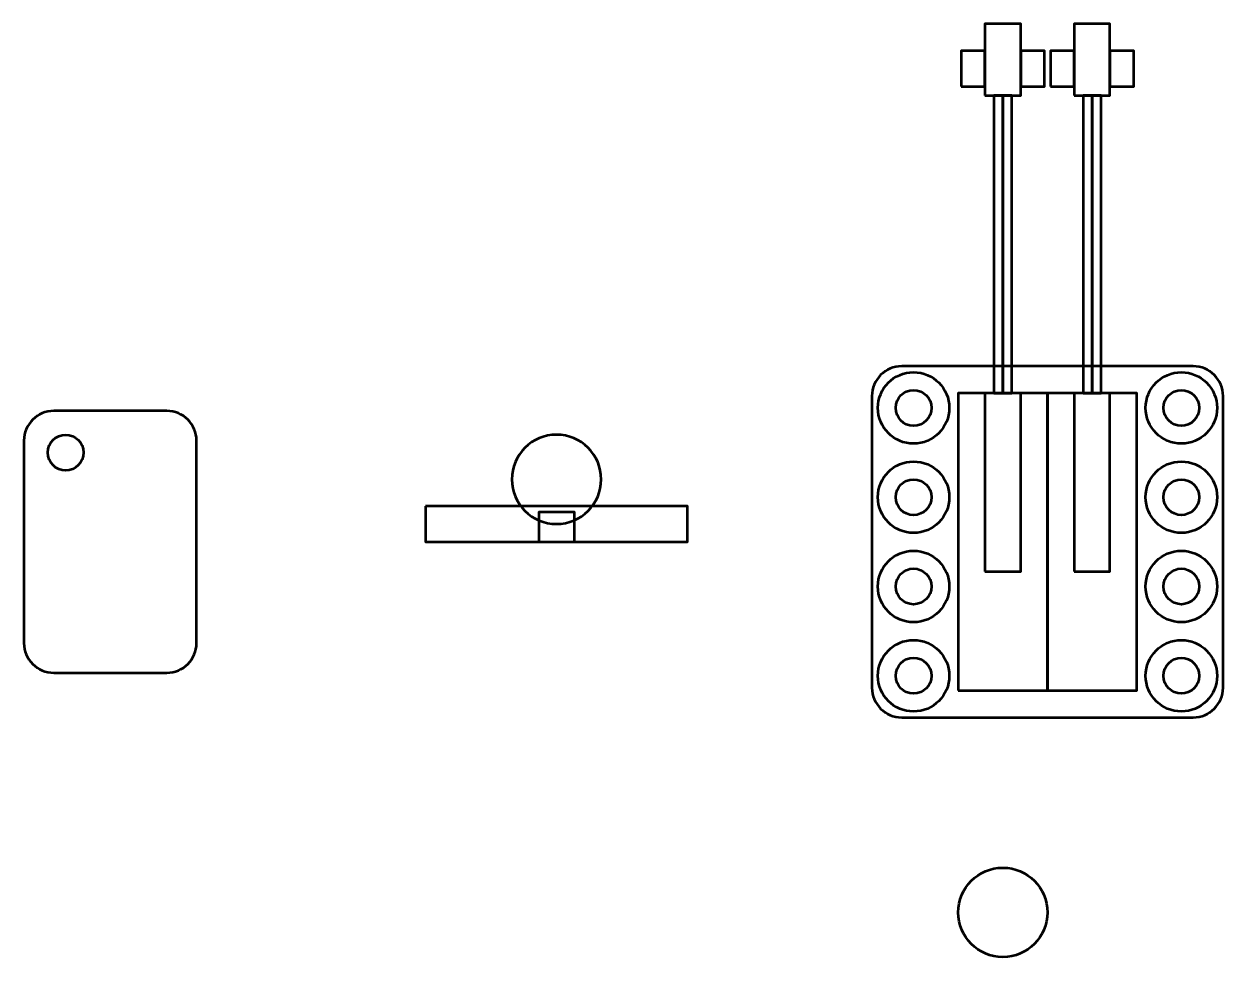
# Model space of a CAD drawing. Header units: centimetres. Extents: x -32.7 to 32.7, y -29.5 to 43.7.
# Drawn here: x -11.95 to 8.2, y -29.48 to -13.8 of the extents above; entities that cross this region are included whole.
import ezdxf

# ---------------------------------------------------------------- set-up
doc = ezdxf.new("R2010")
doc.units = ezdxf.units.CM
doc.header["$MEASUREMENT"] = 0
doc.layers.add('Layer 1', color=7, linetype='Continuous')

msp = doc.modelspace()

# ---------------------------------------------------------------- linework, layer by layer
at = {"layer": 'Layer 1', "color": 4, "lineweight": 53}
for points in [[(4.2, -15), (4.8, -15), (4.8, -13.8), (4.2, -13.8), (4.2, -15)], [(5.7, -15), (6.3, -15), (6.3, -13.8), (5.7, -13.8), (5.7, -15)], [(3.8, -14.85), (4.2, -14.85), (4.2, -14.25), (3.8, -14.25), (3.8, -14.85)], [(4.8, -14.85), (5.2, -14.85), (5.2, -14.25), (4.8, -14.25), (4.8, -14.85)], [(5.3, -14.85), (5.7, -14.85), (5.7, -14.25), (5.3, -14.25), (5.3, -14.85)], [(6.3, -14.85), (6.7, -14.85), (6.7, -14.25), (6.3, -14.25), (6.3, -14.85)], [(4.35, -20), (4.5, -20), (4.5, -15), (4.35, -15), (4.35, -20)], [(4.5, -20), (4.65, -20), (4.65, -15), (4.5, -15), (4.5, -20)], [(5.85, -20), (6, -20), (6, -15), (5.85, -15), (5.85, -20)], [(6, -20), (6.15, -20), (6.15, -15), (6, -15), (6, -20)], [(3.75, -25), (5.25, -25), (5.25, -20), (3.75, -20), (3.75, -25)], [(4.2, -23), (4.8, -23), (4.8, -20), (4.2, -20), (4.2, -23)], [(5.25, -25), (6.75, -25), (6.75, -20), (5.25, -20), (5.25, -25)], [(5.7, -23), (6.3, -23), (6.3, -20), (5.7, -20), (5.7, -23)]]:
    msp.add_lwpolyline(points, close=True, dxfattribs=at)
at = {"layer": 'Layer 1', "lineweight": 53}
for centre, major_axis in [((3.00001, -20.25001), (0, 0.60001)), ((7.50001, -20.25001), (0, 0.60001)), ((3.00001, -20.25001), (0, 0.30001)), ((7.50001, -20.25001), (0, 0.30001)), ((-11.24999, -21.00001), (0, 0.30001)), ((3.00001, -21.75001), (0, 0.60001)), ((7.50001, -21.75001), (0, 0.60001)), ((3.00001, -21.75001), (0, 0.30001)), ((7.50001, -21.75001), (0, 0.30001)), ((3.00001, -23.25001), (0, 0.60001)), ((7.50001, -23.25001), (0, 0.60001)), ((3.00001, -23.25001), (0, 0.30001)), ((7.50001, -23.25001), (0, 0.30001)), ((3.00001, -24.75001), (0, 0.60001)), ((7.50001, -24.75001), (0, 0.60001)), ((3.00001, -24.75001), (0, 0.30001)), ((7.50001, -24.75001), (0, 0.30001))]:
    msp.add_ellipse(centre, major_axis=major_axis, ratio=1, dxfattribs=at)
at = {"layer": 'Layer 1', "color": 4, "lineweight": 53}
msp.add_ellipse((4.5, -28.725), major_axis=(0, 0.75), ratio=1, dxfattribs=at)
at = {"layer": 'Layer 1', "lineweight": 53}
for points, knots in [([(2.3, -24.95), (2.3, -24.95), (2.3, -20.05), (2.3, -20.05), (2.3, -20.05), (2.3, -19.77386), (2.52386, -19.55), (2.8, -19.55), (2.8, -19.55), (2.8, -19.55), (7.7, -19.55), (7.7, -19.55), (7.7, -19.55), (7.97614, -19.55), (8.2, -19.77386), (8.2, -20.05), (8.2, -20.05), (8.2, -20.05), (8.2, -24.95), (8.2, -24.95), (8.2, -24.95), (8.2, -25.22614), (7.97614, -25.45), (7.7, -25.45), (7.7, -25.45), (7.7, -25.45), (2.8, -25.45), (2.8, -25.45), (2.8, -25.45), (2.52386, -25.45), (2.3, -25.22614), (2.3, -24.95)], [0, 0, 0, 0, 0.11111111, 0.11111111, 0.11111111, 0.11111111, 0.22222222, 0.22222222, 0.22222222, 0.22222222, 0.33333333, 0.33333333, 0.33333333, 0.33333333, 0.44444444, 0.44444444, 0.44444444, 0.44444444, 0.55555556, 0.55555556, 0.55555556, 0.55555556, 0.66666667, 0.66666667, 0.66666667, 0.66666667, 0.77777778, 0.77777778, 0.77777778, 0.77777778, 1, 1, 1, 1]), ([(-11.95, -24.2), (-11.95, -24.2), (-11.95, -20.8), (-11.95, -20.8), (-11.95, -20.8), (-11.95, -20.52386), (-11.72614, -20.3), (-11.45, -20.3), (-11.45, -20.3), (-11.45, -20.3), (-9.55, -20.3), (-9.55, -20.3), (-9.55, -20.3), (-9.27386, -20.3), (-9.05, -20.52386), (-9.05, -20.8), (-9.05, -20.8), (-9.05, -20.8), (-9.05, -24.2), (-9.05, -24.2), (-9.05, -24.2), (-9.05, -24.47614), (-9.27386, -24.7), (-9.55, -24.7), (-9.55, -24.7), (-9.55, -24.7), (-11.45, -24.7), (-11.45, -24.7), (-11.45, -24.7), (-11.72614, -24.7), (-11.95, -24.47614), (-11.95, -24.2)], [0, 0, 0, 0, 0.11111111, 0.11111111, 0.11111111, 0.11111111, 0.22222222, 0.22222222, 0.22222222, 0.22222222, 0.33333333, 0.33333333, 0.33333333, 0.33333333, 0.44444444, 0.44444444, 0.44444444, 0.44444444, 0.55555556, 0.55555556, 0.55555556, 0.55555556, 0.66666667, 0.66666667, 0.66666667, 0.66666667, 0.77777778, 0.77777778, 0.77777778, 0.77777778, 1, 1, 1, 1]), ([(-5.2, -21.9), (-5.2, -21.9), (-0.8, -21.9), (-0.8, -21.9), (-0.8, -21.9), (-0.8, -21.9), (-0.8, -22.5), (-0.8, -22.5), (-0.8, -22.5), (-0.8, -22.5), (-5.2, -22.5), (-5.2, -22.5), (-5.2, -22.5), (-5.2, -22.5), (-5.2, -21.9), (-5.2, -21.9)], [0, 0, 0, 0, 0.2, 0.2, 0.2, 0.2, 0.4, 0.4, 0.4, 0.4, 0.6, 0.6, 0.6, 0.6, 1, 1, 1, 1])]:
    msp.add_open_spline(points, degree=3, knots=knots, dxfattribs=at)
at = {"layer": 'Layer 1', "color": 4, "lineweight": 53}
for points in [[(-3, -22.20002), (-3.41422, -22.20002), (-3.75, -21.86424), (-3.75, -21.45002), (-3.75, -21.45002), (-3.75, -21.0358), (-3.41422, -20.70002), (-3, -20.70002), (-3, -20.70002), (-2.58578, -20.70002), (-2.25, -21.0358), (-2.25, -21.45002), (-2.25, -21.45002), (-2.25, -21.86424), (-2.58578, -22.20002), (-3, -22.20002)], [(-2.7, -22.50001), (-2.7, -22.50001), (-3.3, -22.50001), (-3.3, -22.50001), (-3.3, -22.50001), (-3.3, -22.50001), (-3.3, -22.00001), (-3.3, -22.00001), (-3.3, -22.00001), (-3.3, -22.00001), (-2.7, -22.00001), (-2.7, -22.00001), (-2.7, -22.00001), (-2.7, -22.00001), (-2.7, -22.50001), (-2.7, -22.50001)]]:
    msp.add_open_spline(points, degree=3, knots=[0, 0, 0, 0, 0.2, 0.2, 0.2, 0.2, 0.4, 0.4, 0.4, 0.4, 0.6, 0.6, 0.6, 0.6, 1, 1, 1, 1], dxfattribs=at)

doc.saveas('drawing.dxf')
